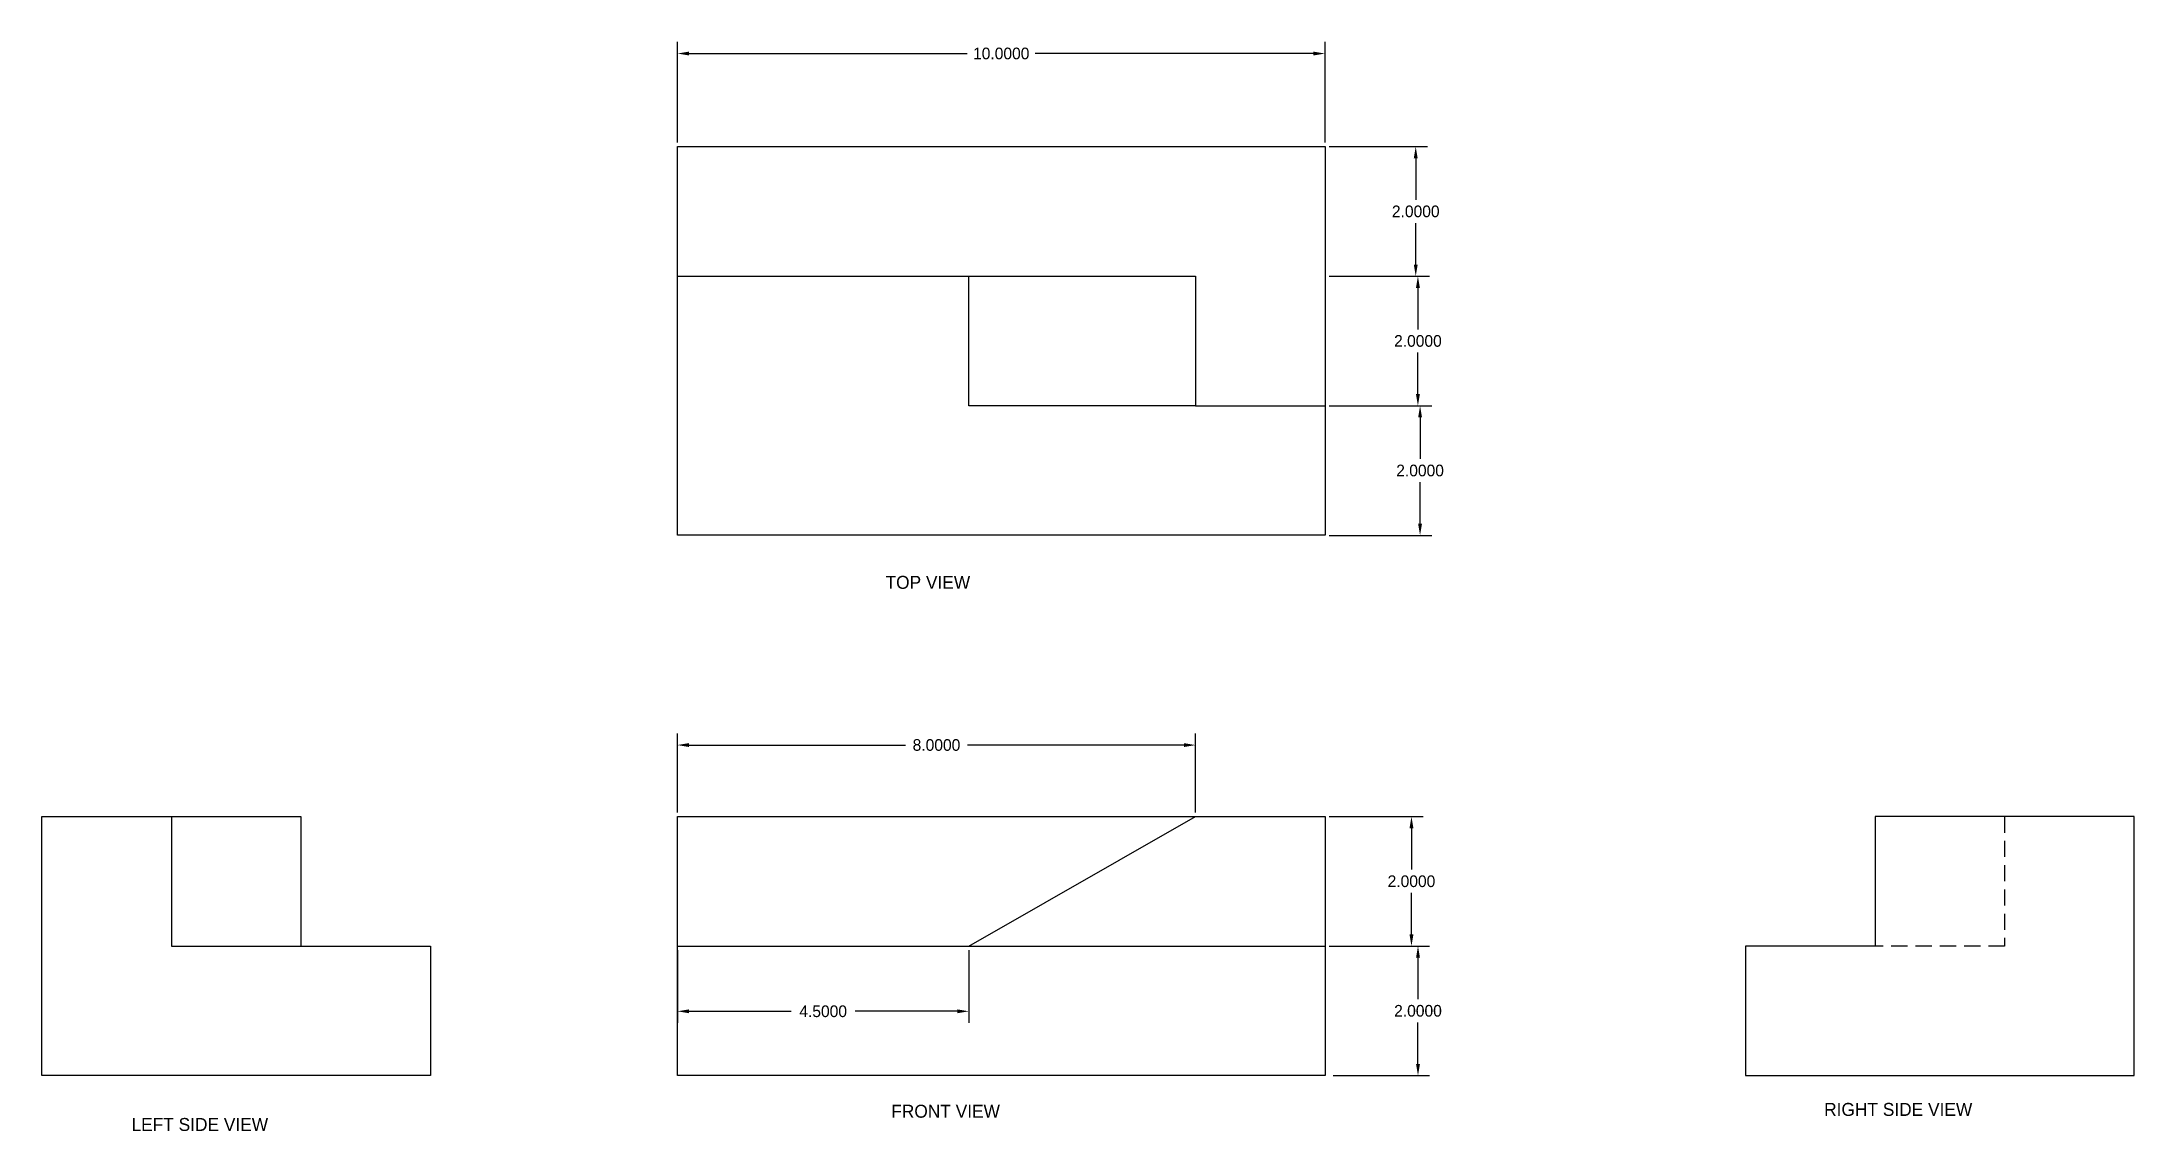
# Model space of a CAD drawing. Header units: inches. Extents: x 10.1 to 42.4, y 15.4 to 32.2.
import ezdxf

# ---------------------------------------------------------------- set-up
doc = ezdxf.new("R2010")
doc.units = ezdxf.units.IN
doc.header["$MEASUREMENT"] = 0
doc.linetypes.add('DASHED2', pattern=[0.375, 0.25, -0.125])
doc.dimstyles.get("Standard").update_dxf_attribs({"dimtxt": 0.18, "dimasz": 0.18, "dimexe": 0.18, "dimexo": 0.0625, "dimgap": 0.09, "dimtad": 0, "dimtih": 1, "dimtoh": 1, "dimdec": 4, "dimzin": 0, "dimdsep": 46, "dimtxsty": 'Standard', "dimcen": 0.09, "dimadec": 0, "dimazin": 0, "dimtfac": 1, "dimtdec": 4, "dimtofl": 0, "dimtmove": 0, "dimatfit": 3, "dimfxl": 0, "dimtolj": 1, "dimtzin": 0, "dimarcsym": 0})

# ---------------------------------------------------------------- blocks, each defined once
blk = doc.blocks.new('*D2')
at = {"color": 0, "lineweight": -2}
for p, q in [((19.93, 30.649), (19.93, 32.203)), ((20.11, 32.023), (24.405, 32.023)), ((29.75, 32.023), (25.455, 32.023)), ((29.93, 30.649), (29.93, 32.203))]:
    blk.add_line(p, q, dxfattribs=at)
at = {"color": 0}
for points in [[(20.11, 32.053), (20.11, 31.993), (19.93, 32.023)], [(29.75, 32.053), (29.75, 31.993), (29.93, 32.023)]]:
    blk.add_solid(points, dxfattribs=at)
at = {"layer": 'Defpoints', "color": 0}
for p in [(29.93, 32.023), (19.93, 30.586), (29.93, 30.586)]:
    blk.add_point(p, dxfattribs=at)
at = {"color": 0, "insert": (24.93, 32.023), "char_height": 0.18, "attachment_point": 5}
blk.add_mtext('\\A1;10.0000', dxfattribs=at)
blk = doc.blocks.new('*D3')
at = {"color": 0, "lineweight": -2}
for p, q in [((29.992, 30.586), (31.511, 30.586)), ((31.331, 30.406), (31.331, 29.766)), ((31.331, 28.766), (31.331, 29.406)), ((29.992, 28.586), (31.511, 28.586))]:
    blk.add_line(p, q, dxfattribs=at)
at = {"color": 0}
for points in [[(31.301, 30.406), (31.361, 30.406), (31.331, 30.586)], [(31.301, 28.766), (31.361, 28.766), (31.331, 28.586)]]:
    blk.add_solid(points, dxfattribs=at)
at = {"layer": 'Defpoints', "color": 0}
for p in [(29.93, 30.586), (29.93, 28.586), (31.331, 28.586)]:
    blk.add_point(p, dxfattribs=at)
at = {"color": 0, "insert": (31.331, 29.586), "char_height": 0.18, "attachment_point": 5}
blk.add_mtext('\\A1;2.0000', dxfattribs=at)
blk = doc.blocks.new('*D4')
at = {"color": 0, "lineweight": -2}
for p, q in [((29.992, 28.586), (31.545, 28.586)), ((31.365, 28.406), (31.365, 27.766)), ((31.365, 26.766), (31.365, 27.406)), ((29.992, 26.586), (31.545, 26.586))]:
    blk.add_line(p, q, dxfattribs=at)
at = {"color": 0}
for points in [[(31.335, 28.406), (31.395, 28.406), (31.365, 28.586)], [(31.335, 26.766), (31.395, 26.766), (31.365, 26.586)]]:
    blk.add_solid(points, dxfattribs=at)
at = {"layer": 'Defpoints', "color": 0}
for p in [(29.93, 28.586), (29.93, 26.586), (31.365, 26.586)]:
    blk.add_point(p, dxfattribs=at)
at = {"color": 0, "insert": (31.365, 27.586), "char_height": 0.18, "attachment_point": 5}
blk.add_mtext('\\A1;2.0000', dxfattribs=at)
blk = doc.blocks.new('*D5')
at = {"color": 0, "lineweight": -2}
for p, q in [((29.992, 26.586), (31.578, 26.586)), ((31.398, 26.406), (31.398, 25.766)), ((31.398, 24.766), (31.398, 25.406)), ((29.992, 24.586), (31.578, 24.586))]:
    blk.add_line(p, q, dxfattribs=at)
at = {"color": 0}
for points in [[(31.368, 26.406), (31.428, 26.406), (31.398, 26.586)], [(31.368, 24.766), (31.428, 24.766), (31.398, 24.586)]]:
    blk.add_solid(points, dxfattribs=at)
at = {"layer": 'Defpoints', "color": 0}
for p in [(29.93, 26.586), (29.93, 24.586), (31.398, 24.586)]:
    blk.add_point(p, dxfattribs=at)
at = {"color": 0, "insert": (31.398, 25.586), "char_height": 0.18, "attachment_point": 5}
blk.add_mtext('\\A1;2.0000', dxfattribs=at)
blk = doc.blocks.new('*D6')
at = {"color": 0, "lineweight": -2}
for p, q in [((19.93, 20.309), (19.93, 21.529)), ((20.11, 21.349), (23.45, 21.349)), ((27.75, 21.349), (24.41, 21.349)), ((27.93, 20.309), (27.93, 21.529))]:
    blk.add_line(p, q, dxfattribs=at)
at = {"color": 0}
for points in [[(20.11, 21.379), (20.11, 21.319), (19.93, 21.349)], [(27.75, 21.379), (27.75, 21.319), (27.93, 21.349)]]:
    blk.add_solid(points, dxfattribs=at)
at = {"layer": 'Defpoints', "color": 0}
for p in [(27.93, 21.349), (19.93, 20.246), (27.93, 20.246)]:
    blk.add_point(p, dxfattribs=at)
at = {"color": 0, "insert": (23.93, 21.349), "char_height": 0.18, "attachment_point": 5}
blk.add_mtext('\\A1;8.0000', dxfattribs=at)
blk = doc.blocks.new('*D7')
at = {"color": 0, "lineweight": -2}
for p, q in [((29.992, 20.246), (31.445, 20.246)), ((31.265, 20.066), (31.265, 19.426)), ((31.265, 18.426), (31.265, 19.066)), ((29.992, 18.246), (31.445, 18.246))]:
    blk.add_line(p, q, dxfattribs=at)
at = {"color": 0}
for points in [[(31.235, 20.066), (31.295, 20.066), (31.265, 20.246)], [(31.235, 18.426), (31.295, 18.426), (31.265, 18.246)]]:
    blk.add_solid(points, dxfattribs=at)
at = {"layer": 'Defpoints', "color": 0}
for p in [(29.93, 20.246), (29.93, 18.246), (31.265, 18.246)]:
    blk.add_point(p, dxfattribs=at)
at = {"color": 0, "insert": (31.265, 19.246), "char_height": 0.18, "attachment_point": 5}
blk.add_mtext('\\A1;2.0000', dxfattribs=at)
blk = doc.blocks.new('*D8')
at = {"color": 0, "lineweight": -2}
for p, q in [((30.055, 18.246), (31.546, 18.246)), ((31.366, 18.066), (31.366, 17.426)), ((31.366, 16.426), (31.366, 17.066)), ((30.055, 16.246), (31.546, 16.246))]:
    blk.add_line(p, q, dxfattribs=at)
at = {"color": 0}
for points in [[(31.336, 18.066), (31.396, 18.066), (31.366, 18.246)], [(31.336, 16.426), (31.396, 16.426), (31.366, 16.246)]]:
    blk.add_solid(points, dxfattribs=at)
at = {"layer": 'Defpoints', "color": 0}
for p in [(29.992, 18.246), (29.992, 16.246), (31.366, 16.246)]:
    blk.add_point(p, dxfattribs=at)
at = {"color": 0, "insert": (31.366, 17.246), "char_height": 0.18, "attachment_point": 5}
blk.add_mtext('\\A1;2.0000', dxfattribs=at)
blk = doc.blocks.new('*D9')
at = {"color": 0, "lineweight": -2}
for p, q in [((19.93, 18.184), (19.93, 17.059)), ((24.43, 18.184), (24.43, 17.059)), ((20.11, 17.239), (21.685, 17.239)), ((24.25, 17.239), (22.675, 17.239))]:
    blk.add_line(p, q, dxfattribs=at)
at = {"color": 0}
for points in [[(20.11, 17.269), (20.11, 17.209), (19.93, 17.239)], [(24.25, 17.269), (24.25, 17.209), (24.43, 17.239)]]:
    blk.add_solid(points, dxfattribs=at)
at = {"layer": 'Defpoints', "color": 0}
for p in [(19.93, 18.246), (24.43, 18.246), (24.43, 17.239)]:
    blk.add_point(p, dxfattribs=at)
at = {"color": 0, "insert": (22.18, 17.239), "char_height": 0.18, "attachment_point": 5}
blk.add_mtext('\\A1;4.5000', dxfattribs=at)

msp = doc.modelspace()

# ---------------------------------------------------------------- linework, layer by layer
for p, q in [((19.92988, 30.58638), (27.92988, 30.58638)), ((19.92988, 28.58638), (19.92988, 30.58638)), ((27.92988, 30.58638), (29.92988, 30.58638)), ((29.92988, 30.58638), (29.92988, 28.58638)), ((19.92988, 24.58638), (19.92988, 28.58638)), ((19.92988, 28.58638), (27.92988, 28.58638)), ((24.42988, 26.58638), (24.42988, 28.58638)), ((27.92988, 28.58638), (27.92988, 26.58638)), ((29.92988, 28.58638), (29.92988, 26.58638)), ((27.92988, 26.58638), (24.42988, 26.58638)), ((27.92988, 26.58638), (29.92988, 26.58638)), ((29.92988, 26.58638), (29.92988, 24.58638)), ((29.92988, 24.58638), (19.92988, 24.58638)), ((10.11423, 16.2464), (10.11423, 20.2464)), ((10.11423, 20.2464), (12.11423, 20.2464)), ((12.11423, 20.2464), (14.11423, 20.2464)), ((12.11423, 20.2464), (12.11423, 18.2464)), ((14.11423, 20.2464), (14.11423, 18.2464)), ((19.92988, 20.2464), (27.92988, 20.2464)), ((19.92988, 18.2464), (19.92988, 20.2464)), ((24.42988, 18.2464), (27.92988, 20.2464)), ((27.92988, 20.2464), (29.92988, 20.2464)), ((29.92988, 20.2464), (29.92988, 18.2464)), ((40.42548, 20.2464), (38.42548, 20.2464)), ((38.42548, 20.2464), (38.42548, 18.2464)), ((42.42548, 20.2464), (40.42548, 20.2464)), ((42.42548, 16.2464), (42.42548, 20.2464)), ((12.11423, 18.2464), (14.11423, 18.2464)), ((14.11423, 18.2464), (16.11423, 18.2464)), ((16.11423, 18.2464), (16.11423, 16.2464)), ((19.92988, 16.2464), (19.92988, 18.2464)), ((19.92988, 18.2464), (24.42988, 18.2464)), ((24.42988, 18.2464), (29.92988, 18.2464)), ((29.92988, 18.2464), (29.92988, 16.2464)), ((38.42548, 18.2464), (36.42548, 18.2464)), ((36.42548, 18.2464), (36.42548, 16.2464)), ((16.11423, 16.2464), (10.11423, 16.2464)), ((29.92988, 16.2464), (19.92988, 16.2464)), ((36.42548, 16.2464), (42.42548, 16.2464))]:
    msp.add_line(p, q)
at = {"linetype": 'DASHED2'}
for p, q in [((40.42548, 20.2464), (40.42548, 18.2464)), ((40.42548, 18.2464), (38.42548, 18.2464))]:
    msp.add_line(p, q, dxfattribs=at)

# ---------------------------------------------------------------- texts
at = {"char_height": 0.2, "attachment_point": 1}
for s, insert, width in [('TOP VIEW', (23.14308, 23.96077), 5.215934), ('LEFT SIDE VIEW', (11.49834, 15.59251), 3.4818603), ('FRONT VIEW', (23.23121, 15.79718), 4.1849281), ('RIGHT SIDE VIEW', (37.63754, 15.82499), 3.6492575)]:
    msp.add_mtext(s, dxfattribs=dict(at, insert=insert, width=width))

# ---------------------------------------------------------------- dimensions: what is measured, and where the dimension line sits
for base, p1, p2, picture, middle in [((29.92988, 32.02334), (19.92988, 30.58638), (29.92988, 30.58638), '*D2', (24.92988, 32.02334)), ((27.92988, 21.34918), (19.92988, 20.2464), (27.92988, 20.2464), '*D6', (23.92988, 21.34918)), ((24.42988, 17.23881), (19.92988, 18.2464), (24.42988, 18.2464), '*D9', (22.17988, 17.23881))]:
    dim = msp.add_linear_dim(base=base, p1=p1, p2=p2, dimstyle='Standard')
    dim.commit()
    dim.dimension.update_dxf_attribs({"geometry": picture, "text_midpoint": middle})
for base, p1, p2, picture, middle in [((31.33137, 28.58638), (29.92988, 30.58638), (29.92988, 28.58638), '*D3', (31.33137, 29.58638)), ((31.36481, 26.58638), (29.92988, 28.58638), (29.92988, 26.58638), '*D4', (31.36481, 27.58638)), ((31.39825, 24.58638), (29.92988, 26.58638), (29.92988, 24.58638), '*D5', (31.39825, 25.58638)), ((31.26539, 18.2464), (29.92988, 20.2464), (29.92988, 18.2464), '*D7', (31.26539, 19.2464)), ((31.3657, 16.2464), (29.99238, 18.2464), (29.99238, 16.2464), '*D8', (31.3657, 17.2464))]:
    dim = msp.add_linear_dim(base=base, p1=p1, p2=p2, angle=90, dimstyle='Standard')
    dim.commit()
    dim.dimension.update_dxf_attribs({"geometry": picture, "text_midpoint": middle})

doc.saveas('drawing.dxf')
